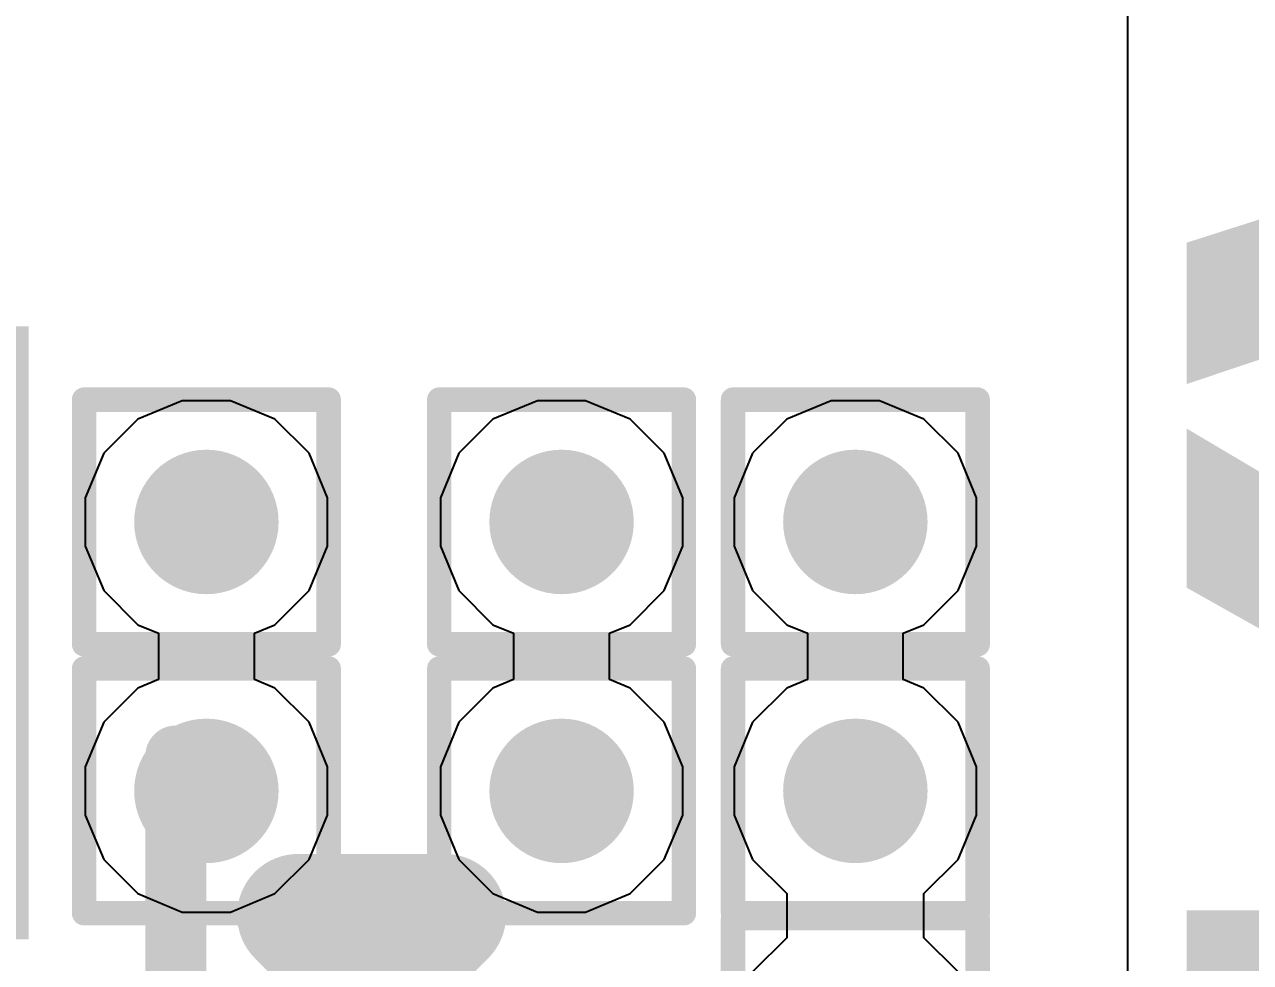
# Model space of a CAD drawing. Header units: inches. Extents: x -6 to 284, y -12 to 154.
# Drawn here: x 13.745 to 16.292, y 12.894 to 14.841 of the extents above; entities that cross this region are included whole.
import ezdxf

# ---------------------------------------------------------------- set-up
doc = ezdxf.new("R2010")
doc.units = ezdxf.units.IN
for name, color, linetype in [('Bottom Layer', 5, 'Continuous'), ('Bottom Overlay', 54, 'Continuous'), ('Drill Drawing', 1, 'Continuous'), ('GND-1', 16, 'Continuous'), ('GND-2', 90, 'Continuous'), ('GND-3', 216, 'Continuous'), ('GND-4', 54, 'Continuous'), ('PWR-1', 156, 'Continuous'), ('PWR-2', 130, 'Continuous'), ('Signal L1', 76, 'Continuous'), ('Signal L2', 6, 'Continuous'), ('Top Layer', 1, 'Continuous'), ('Top Overlay', 2, 'Continuous'), ('Top Solder', 216, 'Continuous'), ('Via Holes', 16, 'Continuous')]:
    doc.layers.add(name, color=color, linetype=linetype)
doc.styles.add('Bauhaus 93_Bold', font='', dxfattribs={"height": 0.2})
doc.styles.get('Bauhaus 93_Bold').set_extended_font_data('Bauhaus 93', bold=True)

# ---------------------------------------------------------------- blocks, each defined once
blk = doc.blocks.new('U_FL_R_SMT_1_80___92')
at = {"layer": 'Top Solder'}
blk.add_hatch(color=216, dxfattribs=at).paths.add_polyline_path([(0.8384, 2.1758), (2.1116, 2.1758), (2.1116, -0.2274), (0.8384, -0.2274)])
at = {"layer": 'Top Overlay'}
for points in [[(1.2192, -0.5334, 0.127, 0.127, 0), (0.762, -0.5334, 0.127, 0.127, 0)], [(0.889, -0.7874, 0.254, 0.254, 0), (0.7366, -0.9398, 0.254, 0.254, 0)], [(0.889, -0.7874, 0.254, 0.254, 0), (0.889, -1.0922, 0.254, 0.254, 0)], [(0.7366, -0.9398, 0.254, 0.254, 0), (0.889, -1.0922, 0.254, 0.254, 0)]]:
    blk.add_lwpolyline(points, format="xyseb", dxfattribs=at)
for points in [[(0.7303, -0.5334, 0.0635, 0.0635, 1), (0.7938, -0.5334, 0.0635, 0.0635, 1)], [(1.1875, -0.5334, 0.0635, 0.0635, 1), (1.251, -0.5334, 0.0635, 0.0635, 1)], [(0.8255, -0.7874, 0.127, 0.127, 1), (0.9525, -0.7874, 0.127, 0.127, 1)], [(0.8255, -0.7874, 0.127, 0.127, 1), (0.9525, -0.7874, 0.127, 0.127, 1)], [(0.6731, -0.9398, 0.127, 0.127, 1), (0.8001, -0.9398, 0.127, 0.127, 1)], [(0.6731, -0.9398, 0.127, 0.127, 1), (0.8001, -0.9398, 0.127, 0.127, 1)], [(0.8255, -1.0922, 0.127, 0.127, 1), (0.9525, -1.0922, 0.127, 0.127, 1)], [(0.8255, -1.0922, 0.127, 0.127, 1), (0.9525, -1.0922, 0.127, 0.127, 1)]]:
    blk.add_lwpolyline(points, format="xyseb", close=True, dxfattribs=at)

msp = doc.modelspace()

# ---------------------------------------------------------------- hatches: boundary and pattern name
at = {"layer": 'Bottom Layer'}
h = msp.add_hatch(color=5, dxfattribs=at)
edge = h.paths.add_edge_path()
edge.add_arc((14.123, 13.8084), 0.15, 0, 360)
h = msp.add_hatch(color=5, dxfattribs=at)
edge = h.paths.add_edge_path()
edge.add_arc((14.8607, 13.8084), 0.15, 0, 360)
h = msp.add_hatch(color=5, dxfattribs=at)
edge = h.paths.add_edge_path()
edge.add_arc((15.4709, 13.8084), 0.15, 0, 360)
h = msp.add_hatch(color=5, dxfattribs=at)
edge = h.paths.add_edge_path()
edge.add_arc((14.123, 13.25), 0.15, 0, 360)
h = msp.add_hatch(color=5, dxfattribs=at)
edge = h.paths.add_edge_path()
edge.add_arc((14.8607, 13.25), 0.15, 0, 360)
h = msp.add_hatch(color=5, dxfattribs=at)
edge = h.paths.add_edge_path()
edge.add_arc((15.4709, 13.25), 0.15, 0, 360)
at = {"layer": 'GND-1'}
h = msp.add_hatch(color=16, dxfattribs=at)
edge = h.paths.add_edge_path()
edge.add_arc((14.123, 13.8084), 0.15, 0, 360)
h = msp.add_hatch(color=16, dxfattribs=at)
edge = h.paths.add_edge_path()
edge.add_arc((14.8607, 13.8084), 0.15, 0, 360)
h = msp.add_hatch(color=16, dxfattribs=at)
edge = h.paths.add_edge_path()
edge.add_arc((15.4709, 13.8084), 0.15, 0, 360)
h = msp.add_hatch(color=16, dxfattribs=at)
edge = h.paths.add_edge_path()
edge.add_arc((14.123, 13.25), 0.15, 0, 360)
h = msp.add_hatch(color=16, dxfattribs=at)
edge = h.paths.add_edge_path()
edge.add_arc((14.8607, 13.25), 0.15, 0, 360)
h = msp.add_hatch(color=16, dxfattribs=at)
edge = h.paths.add_edge_path()
edge.add_arc((15.4709, 13.25), 0.15, 0, 360)
at = {"layer": 'GND-2'}
h = msp.add_hatch(color=90, dxfattribs=at)
edge = h.paths.add_edge_path()
edge.add_arc((14.123, 13.8084), 0.15, 0, 360)
h = msp.add_hatch(color=90, dxfattribs=at)
edge = h.paths.add_edge_path()
edge.add_arc((14.8607, 13.8084), 0.15, 0, 360)
h = msp.add_hatch(color=90, dxfattribs=at)
edge = h.paths.add_edge_path()
edge.add_arc((15.4709, 13.8084), 0.15, 0, 360)
h = msp.add_hatch(color=90, dxfattribs=at)
edge = h.paths.add_edge_path()
edge.add_arc((14.123, 13.25), 0.15, 0, 360)
h = msp.add_hatch(color=90, dxfattribs=at)
edge = h.paths.add_edge_path()
edge.add_arc((14.8607, 13.25), 0.15, 0, 360)
h = msp.add_hatch(color=90, dxfattribs=at)
edge = h.paths.add_edge_path()
edge.add_arc((15.4709, 13.25), 0.15, 0, 360)
at = {"layer": 'GND-3'}
h = msp.add_hatch(color=216, dxfattribs=at)
edge = h.paths.add_edge_path()
edge.add_arc((14.123, 13.8084), 0.15, 0, 360)
h = msp.add_hatch(color=216, dxfattribs=at)
edge = h.paths.add_edge_path()
edge.add_arc((14.8607, 13.8084), 0.15, 0, 360)
h = msp.add_hatch(color=216, dxfattribs=at)
edge = h.paths.add_edge_path()
edge.add_arc((15.4709, 13.8084), 0.15, 0, 360)
h = msp.add_hatch(color=216, dxfattribs=at)
edge = h.paths.add_edge_path()
edge.add_arc((14.123, 13.25), 0.15, 0, 360)
h = msp.add_hatch(color=216, dxfattribs=at)
edge = h.paths.add_edge_path()
edge.add_arc((14.8607, 13.25), 0.15, 0, 360)
h = msp.add_hatch(color=216, dxfattribs=at)
edge = h.paths.add_edge_path()
edge.add_arc((15.4709, 13.25), 0.15, 0, 360)
at = {"layer": 'GND-4'}
h = msp.add_hatch(color=54, dxfattribs=at)
edge = h.paths.add_edge_path()
edge.add_arc((14.123, 13.8084), 0.15, 0, 360)
h = msp.add_hatch(color=54, dxfattribs=at)
edge = h.paths.add_edge_path()
edge.add_arc((14.8607, 13.8084), 0.15, 0, 360)
h = msp.add_hatch(color=54, dxfattribs=at)
edge = h.paths.add_edge_path()
edge.add_arc((15.4709, 13.8084), 0.15, 0, 360)
h = msp.add_hatch(color=54, dxfattribs=at)
edge = h.paths.add_edge_path()
edge.add_arc((14.123, 13.25), 0.15, 0, 360)
h = msp.add_hatch(color=54, dxfattribs=at)
edge = h.paths.add_edge_path()
edge.add_arc((14.8607, 13.25), 0.15, 0, 360)
h = msp.add_hatch(color=54, dxfattribs=at)
edge = h.paths.add_edge_path()
edge.add_arc((15.4709, 13.25), 0.15, 0, 360)
at = {"layer": 'PWR-1'}
h = msp.add_hatch(color=156, dxfattribs=at)
edge = h.paths.add_edge_path()
edge.add_arc((14.123, 13.8084), 0.15, 0, 360)
h = msp.add_hatch(color=156, dxfattribs=at)
edge = h.paths.add_edge_path()
edge.add_arc((14.8607, 13.8084), 0.15, 0, 360)
h = msp.add_hatch(color=156, dxfattribs=at)
edge = h.paths.add_edge_path()
edge.add_arc((15.4709, 13.8084), 0.15, 0, 360)
h = msp.add_hatch(color=156, dxfattribs=at)
edge = h.paths.add_edge_path()
edge.add_arc((14.123, 13.25), 0.15, 0, 360)
h = msp.add_hatch(color=156, dxfattribs=at)
edge = h.paths.add_edge_path()
edge.add_arc((14.8607, 13.25), 0.15, 0, 360)
h = msp.add_hatch(color=156, dxfattribs=at)
edge = h.paths.add_edge_path()
edge.add_arc((15.4709, 13.25), 0.15, 0, 360)
at = {"layer": 'PWR-2'}
h = msp.add_hatch(color=130, dxfattribs=at)
edge = h.paths.add_edge_path()
edge.add_arc((14.123, 13.8084), 0.15, 0, 360)
h = msp.add_hatch(color=130, dxfattribs=at)
edge = h.paths.add_edge_path()
edge.add_arc((14.8607, 13.8084), 0.15, 0, 360)
h = msp.add_hatch(color=130, dxfattribs=at)
edge = h.paths.add_edge_path()
edge.add_arc((15.4709, 13.8084), 0.15, 0, 360)
h = msp.add_hatch(color=130, dxfattribs=at)
edge = h.paths.add_edge_path()
edge.add_arc((14.123, 13.25), 0.15, 0, 360)
h = msp.add_hatch(color=130, dxfattribs=at)
edge = h.paths.add_edge_path()
edge.add_arc((14.8607, 13.25), 0.15, 0, 360)
h = msp.add_hatch(color=130, dxfattribs=at)
edge = h.paths.add_edge_path()
edge.add_arc((15.4709, 13.25), 0.15, 0, 360)
at = {"layer": 'Signal L1'}
h = msp.add_hatch(color=76, dxfattribs=at)
edge = h.paths.add_edge_path()
edge.add_arc((14.123, 13.8084), 0.15, 0, 360)
h = msp.add_hatch(color=76, dxfattribs=at)
edge = h.paths.add_edge_path()
edge.add_arc((14.8607, 13.8084), 0.15, 0, 360)
h = msp.add_hatch(color=76, dxfattribs=at)
edge = h.paths.add_edge_path()
edge.add_arc((15.4709, 13.8084), 0.15, 0, 360)
h = msp.add_hatch(color=76, dxfattribs=at)
edge = h.paths.add_edge_path()
edge.add_arc((14.123, 13.25), 0.15, 0, 360)
h = msp.add_hatch(color=76, dxfattribs=at)
edge = h.paths.add_edge_path()
edge.add_arc((14.8607, 13.25), 0.15, 0, 360)
h = msp.add_hatch(color=76, dxfattribs=at)
edge = h.paths.add_edge_path()
edge.add_arc((15.4709, 13.25), 0.15, 0, 360)
at = {"layer": 'Signal L2'}
h = msp.add_hatch(color=6, dxfattribs=at)
edge = h.paths.add_edge_path()
edge.add_arc((14.123, 13.8084), 0.15, 0, 360)
h = msp.add_hatch(color=6, dxfattribs=at)
edge = h.paths.add_edge_path()
edge.add_arc((14.8607, 13.8084), 0.15, 0, 360)
h = msp.add_hatch(color=6, dxfattribs=at)
edge = h.paths.add_edge_path()
edge.add_arc((15.4709, 13.8084), 0.15, 0, 360)
h = msp.add_hatch(color=6, dxfattribs=at)
edge = h.paths.add_edge_path()
edge.add_arc((14.123, 13.25), 0.15, 0, 360)
h = msp.add_hatch(color=6, dxfattribs=at)
edge = h.paths.add_edge_path()
edge.add_arc((14.8607, 13.25), 0.15, 0, 360)
h = msp.add_hatch(color=6, dxfattribs=at)
edge = h.paths.add_edge_path()
edge.add_arc((15.4709, 13.25), 0.15, 0, 360)
at = {"layer": 'Top Layer'}
h = msp.add_hatch(color=1, dxfattribs=at)
edge = h.paths.add_edge_path()
edge.add_arc((14.123, 13.8084), 0.15, 0, 360)
h = msp.add_hatch(color=1, dxfattribs=at)
edge = h.paths.add_edge_path()
edge.add_arc((14.8607, 13.8084), 0.15, 0, 360)
h = msp.add_hatch(color=1, dxfattribs=at)
edge = h.paths.add_edge_path()
edge.add_arc((15.4709, 13.8084), 0.15, 0, 360)
h = msp.add_hatch(color=1, dxfattribs=at)
edge = h.paths.add_edge_path()
edge.add_arc((14.123, 13.25), 0.15, 0, 360)
h = msp.add_hatch(color=1, dxfattribs=at)
edge = h.paths.add_edge_path()
edge.add_arc((14.8607, 13.25), 0.15, 0, 360)
h = msp.add_hatch(color=1, dxfattribs=at)
edge = h.paths.add_edge_path()
edge.add_arc((15.4709, 13.25), 0.15, 0, 360)
at = {"layer": 'Via Holes'}
h = msp.add_hatch(color=7, dxfattribs=at)
edge = h.paths.add_edge_path()
edge.add_arc((14.123, 13.8084), 0.075, 0, 360)
h = msp.add_hatch(color=7, dxfattribs=at)
edge = h.paths.add_edge_path()
edge.add_arc((14.8607, 13.8084), 0.075, 0, 360)
h = msp.add_hatch(color=7, dxfattribs=at)
edge = h.paths.add_edge_path()
edge.add_arc((15.4709, 13.8084), 0.075, 0, 360)
h = msp.add_hatch(color=7, dxfattribs=at)
edge = h.paths.add_edge_path()
edge.add_arc((14.123, 13.25), 0.075, 0, 360)
h = msp.add_hatch(color=7, dxfattribs=at)
edge = h.paths.add_edge_path()
edge.add_arc((14.8607, 13.25), 0.075, 0, 360)
h = msp.add_hatch(color=7, dxfattribs=at)
edge = h.paths.add_edge_path()
edge.add_arc((15.4709, 13.25), 0.075, 0, 360)

# ---------------------------------------------------------------- linework, layer by layer
at = {"layer": 'Drill Drawing'}
for points in [[(13.869, 14.0624, 0.0508, 0.0508, 0), (14.377, 14.0624, 0.0508, 0.0508, 0)], [(13.869, 13.5544, 0.0508, 0.0508, 0), (13.869, 14.0624, 0.0508, 0.0508, 0)], [(14.377, 13.5544, 0.0508, 0.0508, 0), (14.377, 14.0624, 0.0508, 0.0508, 0)], [(14.6067, 14.0624, 0.0508, 0.0508, 0), (15.1147, 14.0624, 0.0508, 0.0508, 0)], [(14.6067, 13.5544, 0.0508, 0.0508, 0), (14.6067, 14.0624, 0.0508, 0.0508, 0)], [(15.1147, 13.5544, 0.0508, 0.0508, 0), (15.1147, 14.0624, 0.0508, 0.0508, 0)], [(15.2169, 14.0624, 0.0508, 0.0508, 0), (15.7249, 14.0624, 0.0508, 0.0508, 0)], [(15.2169, 13.5544, 0.0508, 0.0508, 0), (15.2169, 14.0624, 0.0508, 0.0508, 0)], [(15.7249, 13.5544, 0.0508, 0.0508, 0), (15.7249, 14.0624, 0.0508, 0.0508, 0)], [(13.869, 13.5544, 0.0508, 0.0508, 0), (14.377, 13.5544, 0.0508, 0.0508, 0)], [(14.6067, 13.5544, 0.0508, 0.0508, 0), (15.1147, 13.5544, 0.0508, 0.0508, 0)], [(15.2169, 13.5544, 0.0508, 0.0508, 0), (15.7249, 13.5544, 0.0508, 0.0508, 0)], [(13.869, 13.504, 0.0508, 0.0508, 0), (14.377, 13.504, 0.0508, 0.0508, 0)], [(13.869, 12.996, 0.0508, 0.0508, 0), (13.869, 13.504, 0.0508, 0.0508, 0)], [(14.377, 12.996, 0.0508, 0.0508, 0), (14.377, 13.504, 0.0508, 0.0508, 0)], [(14.6067, 13.504, 0.0508, 0.0508, 0), (15.1147, 13.504, 0.0508, 0.0508, 0)], [(14.6067, 12.996, 0.0508, 0.0508, 0), (14.6067, 13.504, 0.0508, 0.0508, 0)], [(15.1147, 12.996, 0.0508, 0.0508, 0), (15.1147, 13.504, 0.0508, 0.0508, 0)], [(15.2169, 13.504, 0.0508, 0.0508, 0), (15.7249, 13.504, 0.0508, 0.0508, 0)], [(15.2169, 12.996, 0.0508, 0.0508, 0), (15.2169, 13.504, 0.0508, 0.0508, 0)], [(15.7249, 12.996, 0.0508, 0.0508, 0), (15.7249, 13.504, 0.0508, 0.0508, 0)], [(13.869, 12.996, 0.0508, 0.0508, 0), (14.377, 12.996, 0.0508, 0.0508, 0)], [(14.6067, 12.996, 0.0508, 0.0508, 0), (15.1147, 12.996, 0.0508, 0.0508, 0)], [(15.2169, 12.996, 0.0508, 0.0508, 0), (15.7249, 12.996, 0.0508, 0.0508, 0)], [(15.2169, 12.9857, 0.0508, 0.0508, 0), (15.7249, 12.9857, 0.0508, 0.0508, 0)], [(15.2169, 12.4777, 0.0508, 0.0508, 0), (15.2169, 12.9857, 0.0508, 0.0508, 0)], [(15.7249, 12.4777, 0.0508, 0.0508, 0), (15.7249, 12.9857, 0.0508, 0.0508, 0)]]:
    msp.add_lwpolyline(points, format="xyseb", dxfattribs=at)
for points in [[(13.8563, 14.0624, 0.0254, 0.0254, 1), (13.8817, 14.0624, 0.0254, 0.0254, 1)], [(13.8563, 14.0624, 0.0254, 0.0254, 1), (13.8817, 14.0624, 0.0254, 0.0254, 1)], [(14.3643, 14.0624, 0.0254, 0.0254, 1), (14.3897, 14.0624, 0.0254, 0.0254, 1)], [(14.3643, 14.0624, 0.0254, 0.0254, 1), (14.3897, 14.0624, 0.0254, 0.0254, 1)], [(14.594, 14.0624, 0.0254, 0.0254, 1), (14.6194, 14.0624, 0.0254, 0.0254, 1)], [(14.594, 14.0624, 0.0254, 0.0254, 1), (14.6194, 14.0624, 0.0254, 0.0254, 1)], [(15.102, 14.0624, 0.0254, 0.0254, 1), (15.1274, 14.0624, 0.0254, 0.0254, 1)], [(15.102, 14.0624, 0.0254, 0.0254, 1), (15.1274, 14.0624, 0.0254, 0.0254, 1)], [(15.2042, 14.0624, 0.0254, 0.0254, 1), (15.2296, 14.0624, 0.0254, 0.0254, 1)], [(15.2042, 14.0624, 0.0254, 0.0254, 1), (15.2296, 14.0624, 0.0254, 0.0254, 1)], [(15.7122, 14.0624, 0.0254, 0.0254, 1), (15.7376, 14.0624, 0.0254, 0.0254, 1)], [(15.7122, 14.0624, 0.0254, 0.0254, 1), (15.7376, 14.0624, 0.0254, 0.0254, 1)], [(13.8563, 13.5544, 0.0254, 0.0254, 1), (13.8817, 13.5544, 0.0254, 0.0254, 1)], [(13.8563, 13.5544, 0.0254, 0.0254, 1), (13.8817, 13.5544, 0.0254, 0.0254, 1)], [(14.3643, 13.5544, 0.0254, 0.0254, 1), (14.3897, 13.5544, 0.0254, 0.0254, 1)], [(14.3643, 13.5544, 0.0254, 0.0254, 1), (14.3897, 13.5544, 0.0254, 0.0254, 1)], [(14.594, 13.5544, 0.0254, 0.0254, 1), (14.6194, 13.5544, 0.0254, 0.0254, 1)], [(14.594, 13.5544, 0.0254, 0.0254, 1), (14.6194, 13.5544, 0.0254, 0.0254, 1)], [(15.102, 13.5544, 0.0254, 0.0254, 1), (15.1274, 13.5544, 0.0254, 0.0254, 1)], [(15.102, 13.5544, 0.0254, 0.0254, 1), (15.1274, 13.5544, 0.0254, 0.0254, 1)], [(15.2042, 13.5544, 0.0254, 0.0254, 1), (15.2296, 13.5544, 0.0254, 0.0254, 1)], [(15.2042, 13.5544, 0.0254, 0.0254, 1), (15.2296, 13.5544, 0.0254, 0.0254, 1)], [(15.7122, 13.5544, 0.0254, 0.0254, 1), (15.7376, 13.5544, 0.0254, 0.0254, 1)], [(15.7122, 13.5544, 0.0254, 0.0254, 1), (15.7376, 13.5544, 0.0254, 0.0254, 1)], [(13.8563, 13.504, 0.0254, 0.0254, 1), (13.8817, 13.504, 0.0254, 0.0254, 1)], [(13.8563, 13.504, 0.0254, 0.0254, 1), (13.8817, 13.504, 0.0254, 0.0254, 1)], [(14.3643, 13.504, 0.0254, 0.0254, 1), (14.3897, 13.504, 0.0254, 0.0254, 1)], [(14.3643, 13.504, 0.0254, 0.0254, 1), (14.3897, 13.504, 0.0254, 0.0254, 1)], [(14.594, 13.504, 0.0254, 0.0254, 1), (14.6194, 13.504, 0.0254, 0.0254, 1)], [(14.594, 13.504, 0.0254, 0.0254, 1), (14.6194, 13.504, 0.0254, 0.0254, 1)], [(15.102, 13.504, 0.0254, 0.0254, 1), (15.1274, 13.504, 0.0254, 0.0254, 1)], [(15.102, 13.504, 0.0254, 0.0254, 1), (15.1274, 13.504, 0.0254, 0.0254, 1)], [(15.2042, 13.504, 0.0254, 0.0254, 1), (15.2296, 13.504, 0.0254, 0.0254, 1)], [(15.2042, 13.504, 0.0254, 0.0254, 1), (15.2296, 13.504, 0.0254, 0.0254, 1)], [(15.7122, 13.504, 0.0254, 0.0254, 1), (15.7376, 13.504, 0.0254, 0.0254, 1)], [(15.7122, 13.504, 0.0254, 0.0254, 1), (15.7376, 13.504, 0.0254, 0.0254, 1)], [(13.8563, 12.996, 0.0254, 0.0254, 1), (13.8817, 12.996, 0.0254, 0.0254, 1)], [(13.8563, 12.996, 0.0254, 0.0254, 1), (13.8817, 12.996, 0.0254, 0.0254, 1)], [(14.3643, 12.996, 0.0254, 0.0254, 1), (14.3897, 12.996, 0.0254, 0.0254, 1)], [(14.3643, 12.996, 0.0254, 0.0254, 1), (14.3897, 12.996, 0.0254, 0.0254, 1)], [(14.594, 12.996, 0.0254, 0.0254, 1), (14.6194, 12.996, 0.0254, 0.0254, 1)], [(14.594, 12.996, 0.0254, 0.0254, 1), (14.6194, 12.996, 0.0254, 0.0254, 1)], [(15.102, 12.996, 0.0254, 0.0254, 1), (15.1274, 12.996, 0.0254, 0.0254, 1)], [(15.102, 12.996, 0.0254, 0.0254, 1), (15.1274, 12.996, 0.0254, 0.0254, 1)], [(15.2042, 12.996, 0.0254, 0.0254, 1), (15.2296, 12.996, 0.0254, 0.0254, 1)], [(15.2042, 12.996, 0.0254, 0.0254, 1), (15.2296, 12.996, 0.0254, 0.0254, 1)], [(15.7122, 12.996, 0.0254, 0.0254, 1), (15.7376, 12.996, 0.0254, 0.0254, 1)], [(15.7122, 12.996, 0.0254, 0.0254, 1), (15.7376, 12.996, 0.0254, 0.0254, 1)], [(15.2042, 12.9857, 0.0254, 0.0254, 1), (15.2296, 12.9857, 0.0254, 0.0254, 1)], [(15.2042, 12.9857, 0.0254, 0.0254, 1), (15.2296, 12.9857, 0.0254, 0.0254, 1)], [(15.7122, 12.9857, 0.0254, 0.0254, 1), (15.7376, 12.9857, 0.0254, 0.0254, 1)], [(15.7122, 12.9857, 0.0254, 0.0254, 1), (15.7376, 12.9857, 0.0254, 0.0254, 1)]]:
    msp.add_lwpolyline(points, format="xyseb", close=True, dxfattribs=at)
at = {"layer": 'PWR-1'}
for p, q in [((14.073, 14.06), (13.9805, 14.0217)), ((14.173, 14.06), (14.073, 14.06)), ((14.2655, 14.0217), (14.173, 14.06)), ((14.8107, 14.06), (14.7182, 14.0217)), ((14.9107, 14.06), (14.8107, 14.06)), ((15.0032, 14.0217), (14.9107, 14.06)), ((15.4208, 14.06), (15.3283, 14.0217)), ((15.5209, 14.06), (15.4208, 14.06)), ((15.6134, 14.0217), (15.5209, 14.06)), ((13.9805, 14.0217), (13.9097, 13.9509)), ((14.3363, 13.9509), (14.2655, 14.0217)), ((14.7182, 14.0217), (14.6474, 13.9509)), ((15.074, 13.9509), (15.0032, 14.0217)), ((15.3283, 14.0217), (15.2576, 13.9509)), ((15.6842, 13.9509), (15.6134, 14.0217)), ((13.9097, 13.9509), (13.8714, 13.8584)), ((14.3746, 13.8584), (14.3363, 13.9509)), ((14.6474, 13.9509), (14.6091, 13.8584)), ((15.1123, 13.8584), (15.074, 13.9509)), ((15.2576, 13.9509), (15.2193, 13.8584)), ((15.7225, 13.8584), (15.6842, 13.9509)), ((13.8714, 13.8584), (13.8714, 13.7583)), ((14.3746, 13.7583), (14.3746, 13.8584)), ((14.6091, 13.8584), (14.6091, 13.7583)), ((15.1123, 13.7583), (15.1123, 13.8584)), ((15.2193, 13.8584), (15.2193, 13.7583)), ((15.7225, 13.7583), (15.7225, 13.8584)), ((13.8714, 13.7583), (13.9097, 13.6659)), ((14.3363, 13.6659), (14.3746, 13.7583)), ((14.6091, 13.7583), (14.6474, 13.6659)), ((15.074, 13.6659), (15.1123, 13.7583)), ((15.2193, 13.7583), (15.2576, 13.6659)), ((15.6842, 13.6659), (15.7225, 13.7583)), ((13.9097, 13.6659), (13.9805, 13.5951)), ((14.2655, 13.5951), (14.3363, 13.6659)), ((14.6474, 13.6659), (14.7182, 13.5951)), ((15.0032, 13.5951), (15.074, 13.6659)), ((15.2576, 13.6659), (15.3283, 13.5951)), ((15.6134, 13.5951), (15.6842, 13.6659)), ((13.9805, 13.5951), (14.0234, 13.5773)), ((14.0234, 13.5773), (14.0234, 13.4811)), ((14.2226, 13.5773), (14.2655, 13.5951)), ((14.2226, 13.4811), (14.2226, 13.5773)), ((14.7182, 13.5951), (14.7611, 13.5773)), ((14.7611, 13.5773), (14.7611, 13.4811)), ((14.9603, 13.5773), (15.0032, 13.5951)), ((14.9603, 13.4811), (14.9603, 13.5773)), ((15.3283, 13.5951), (15.3713, 13.5773)), ((15.3713, 13.5773), (15.3713, 13.4811)), ((15.5704, 13.5773), (15.6134, 13.5951)), ((15.5704, 13.4811), (15.5704, 13.5773)), ((14.0234, 13.4811), (13.9805, 13.4633)), ((14.2655, 13.4633), (14.2226, 13.4811)), ((14.7611, 13.4811), (14.7182, 13.4633)), ((15.0032, 13.4633), (14.9603, 13.4811)), ((15.3713, 13.4811), (15.3283, 13.4633)), ((15.6134, 13.4633), (15.5704, 13.4811)), ((13.9805, 13.4633), (13.9097, 13.3925)), ((14.3363, 13.3925), (14.2655, 13.4633)), ((14.7182, 13.4633), (14.6474, 13.3925)), ((15.074, 13.3925), (15.0032, 13.4633)), ((15.3283, 13.4633), (15.2576, 13.3925)), ((15.6842, 13.3925), (15.6134, 13.4633)), ((13.9097, 13.3925), (13.8714, 13.3)), ((14.3746, 13.3), (14.3363, 13.3925)), ((14.6474, 13.3925), (14.6091, 13.3)), ((15.1123, 13.3), (15.074, 13.3925)), ((15.2576, 13.3925), (15.2193, 13.3)), ((15.7225, 13.3), (15.6842, 13.3925)), ((13.8714, 13.3), (13.8714, 13.1999)), ((14.3746, 13.1999), (14.3746, 13.3)), ((14.6091, 13.3), (14.6091, 13.1999)), ((15.1123, 13.1999), (15.1123, 13.3)), ((15.2193, 13.3), (15.2193, 13.1999)), ((15.7225, 13.1999), (15.7225, 13.3)), ((13.8714, 13.1999), (13.9097, 13.1074)), ((14.3363, 13.1074), (14.3746, 13.1999)), ((14.6091, 13.1999), (14.6474, 13.1074)), ((15.074, 13.1074), (15.1123, 13.1999)), ((15.2193, 13.1999), (15.2576, 13.1074)), ((15.6842, 13.1074), (15.7225, 13.1999)), ((13.9097, 13.1074), (13.9805, 13.0367)), ((14.2655, 13.0367), (14.3363, 13.1074)), ((14.6474, 13.1074), (14.7182, 13.0367)), ((15.0032, 13.0367), (15.074, 13.1074)), ((15.2576, 13.1074), (15.3283, 13.0367)), ((15.6134, 13.0367), (15.6842, 13.1074)), ((13.9805, 13.0367), (14.073, 12.9984)), ((14.173, 12.9984), (14.2655, 13.0367)), ((14.7182, 13.0367), (14.8107, 12.9984)), ((14.9107, 12.9984), (15.0032, 13.0367)), ((15.3283, 13.0367), (15.3283, 12.945)), ((15.6134, 12.945), (15.6134, 13.0367)), ((14.073, 12.9984), (14.173, 12.9984)), ((14.8107, 12.9984), (14.9107, 12.9984)), ((15.3283, 12.945), (15.2576, 12.8742)), ((15.6842, 12.8742), (15.6134, 12.945))]:
    msp.add_line(p, q, dxfattribs=at)
at = {"layer": 'PWR-2'}
for p, q in [((14.073, 14.06), (13.9805, 14.0217)), ((14.173, 14.06), (14.073, 14.06)), ((14.2655, 14.0217), (14.173, 14.06)), ((14.8107, 14.06), (14.7182, 14.0217)), ((14.9107, 14.06), (14.8107, 14.06)), ((15.0032, 14.0217), (14.9107, 14.06)), ((15.4208, 14.06), (15.3283, 14.0217)), ((15.5209, 14.06), (15.4208, 14.06)), ((15.6134, 14.0217), (15.5209, 14.06)), ((13.9805, 14.0217), (13.9097, 13.9509)), ((14.3363, 13.9509), (14.2655, 14.0217)), ((14.7182, 14.0217), (14.6474, 13.9509)), ((15.074, 13.9509), (15.0032, 14.0217)), ((15.3283, 14.0217), (15.2576, 13.9509)), ((15.6842, 13.9509), (15.6134, 14.0217)), ((13.9097, 13.9509), (13.8714, 13.8584)), ((14.3746, 13.8584), (14.3363, 13.9509)), ((14.6474, 13.9509), (14.6091, 13.8584)), ((15.1123, 13.8584), (15.074, 13.9509)), ((15.2576, 13.9509), (15.2193, 13.8584)), ((15.7225, 13.8584), (15.6842, 13.9509)), ((13.8714, 13.8584), (13.8714, 13.7583)), ((14.3746, 13.7583), (14.3746, 13.8584)), ((14.6091, 13.8584), (14.6091, 13.7583)), ((15.1123, 13.7583), (15.1123, 13.8584)), ((15.2193, 13.8584), (15.2193, 13.7583)), ((15.7225, 13.7583), (15.7225, 13.8584)), ((13.8714, 13.7583), (13.9097, 13.6659)), ((14.3363, 13.6659), (14.3746, 13.7583)), ((14.6091, 13.7583), (14.6474, 13.6659)), ((15.074, 13.6659), (15.1123, 13.7583)), ((15.2193, 13.7583), (15.2576, 13.6659)), ((15.6842, 13.6659), (15.7225, 13.7583)), ((13.9097, 13.6659), (13.9805, 13.5951)), ((14.2655, 13.5951), (14.3363, 13.6659)), ((14.6474, 13.6659), (14.7182, 13.5951)), ((15.0032, 13.5951), (15.074, 13.6659)), ((15.2576, 13.6659), (15.3283, 13.5951)), ((15.6134, 13.5951), (15.6842, 13.6659)), ((13.9805, 13.5951), (14.0234, 13.5773)), ((14.0234, 13.5773), (14.0234, 13.4811)), ((14.2226, 13.5773), (14.2655, 13.5951)), ((14.2226, 13.4811), (14.2226, 13.5773)), ((14.7182, 13.5951), (14.7611, 13.5773)), ((14.7611, 13.5773), (14.7611, 13.4811)), ((14.9603, 13.5773), (15.0032, 13.5951)), ((14.9603, 13.4811), (14.9603, 13.5773)), ((15.3283, 13.5951), (15.3713, 13.5773)), ((15.3713, 13.5773), (15.3713, 13.4811)), ((15.5704, 13.5773), (15.6134, 13.5951)), ((15.5704, 13.4811), (15.5704, 13.5773)), ((14.0234, 13.4811), (13.9805, 13.4633)), ((14.2655, 13.4633), (14.2226, 13.4811)), ((14.7611, 13.4811), (14.7182, 13.4633)), ((15.0032, 13.4633), (14.9603, 13.4811)), ((15.3713, 13.4811), (15.3283, 13.4633)), ((15.6134, 13.4633), (15.5704, 13.4811)), ((13.9805, 13.4633), (13.9097, 13.3925)), ((14.3363, 13.3925), (14.2655, 13.4633)), ((14.7182, 13.4633), (14.6474, 13.3925)), ((15.074, 13.3925), (15.0032, 13.4633)), ((15.3283, 13.4633), (15.2576, 13.3925)), ((15.6842, 13.3925), (15.6134, 13.4633)), ((13.9097, 13.3925), (13.8714, 13.3)), ((14.3746, 13.3), (14.3363, 13.3925)), ((14.6474, 13.3925), (14.6091, 13.3)), ((15.1123, 13.3), (15.074, 13.3925)), ((15.2576, 13.3925), (15.2193, 13.3)), ((15.7225, 13.3), (15.6842, 13.3925)), ((13.8714, 13.3), (13.8714, 13.1999)), ((14.3746, 13.1999), (14.3746, 13.3)), ((14.6091, 13.3), (14.6091, 13.1999)), ((15.1123, 13.1999), (15.1123, 13.3)), ((15.2193, 13.3), (15.2193, 13.1999)), ((15.7225, 13.1999), (15.7225, 13.3)), ((13.8714, 13.1999), (13.9097, 13.1074)), ((14.3363, 13.1074), (14.3746, 13.1999)), ((14.6091, 13.1999), (14.6474, 13.1074)), ((15.074, 13.1074), (15.1123, 13.1999)), ((15.2193, 13.1999), (15.2576, 13.1074)), ((15.6842, 13.1074), (15.7225, 13.1999)), ((13.9097, 13.1074), (13.9805, 13.0367)), ((14.2655, 13.0367), (14.3363, 13.1074)), ((14.6474, 13.1074), (14.7182, 13.0367)), ((15.0032, 13.0367), (15.074, 13.1074)), ((15.2576, 13.1074), (15.3283, 13.0367)), ((15.6134, 13.0367), (15.6842, 13.1074)), ((13.9805, 13.0367), (14.073, 12.9984)), ((14.173, 12.9984), (14.2655, 13.0367)), ((14.7182, 13.0367), (14.8107, 12.9984)), ((14.9107, 12.9984), (15.0032, 13.0367)), ((15.3283, 13.0367), (15.3283, 12.945)), ((15.6134, 12.945), (15.6134, 13.0367)), ((14.073, 12.9984), (14.173, 12.9984)), ((14.8107, 12.9984), (14.9107, 12.9984)), ((15.3283, 12.945), (15.2576, 12.8742)), ((15.6842, 12.8742), (15.6134, 12.945))]:
    msp.add_line(p, q, dxfattribs=at)
at = {"layer": 'Signal L2'}
msp.add_line((16.0364, 18.7318), (16.0364, 6.4275), dxfattribs=at)

# ---------------------------------------------------------------- block references
at = {"rotation": 90}
msp.add_blockref('U_FL_R_SMT_1_80___92', (13.5263, 12.1031), dxfattribs=at)

# ---------------------------------------------------------------- texts
at = {"layer": 'Bottom Overlay', "style": 'Bauhaus 93_Bold', "text_generation_flag": 2}
msp.add_text('TRANSMITTER', height=1.524, rotation=270, dxfattribs=at).set_placement((16.1592, 11.3274))

doc.saveas('drawing.dxf')
